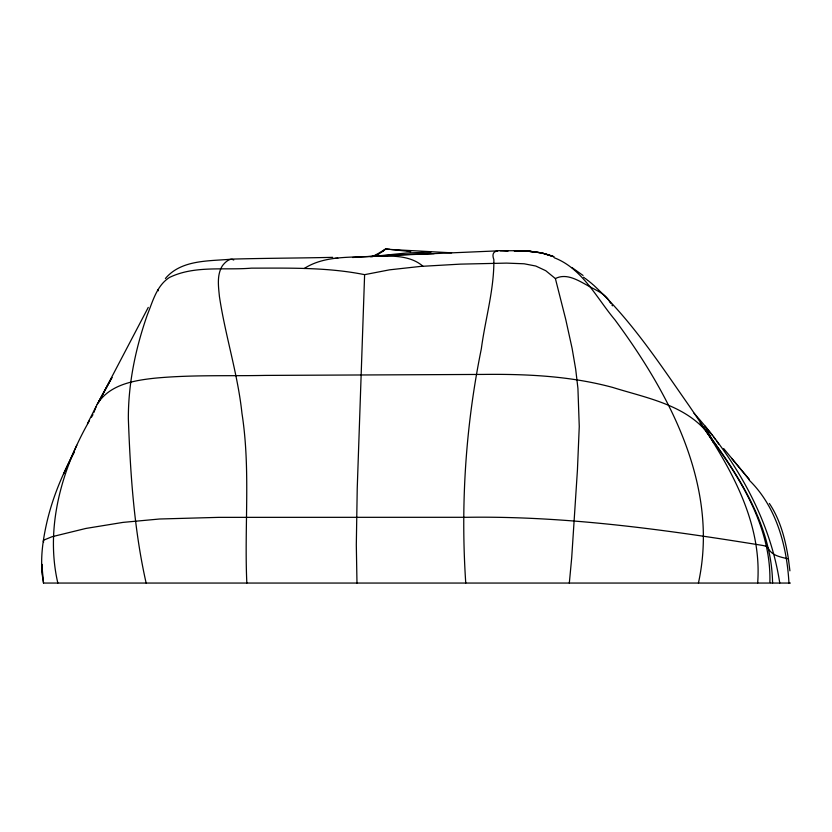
<?xml version="1.0" encoding="UTF-8"?>
<svg xmlns="http://www.w3.org/2000/svg" width="832" height="832" viewBox="0 0 832 832"><rect width="100%" height="100%" fill="white"/><g stroke="black" fill="none" stroke-linecap="round" stroke-linejoin="round"><path stroke-width="1.25" d="M772.574 583.055C771.638 522.153 734.968 469.903 700.066 422.843M569.327 583.055L571.698 557.814L577.439 469.945L579.259 426.525L577.928 388.398L575.692 369.294L572.104 348.369L565.75 319.467L555.391 278.574L545.73 270.691L535.777 266.032L524.129 263.786L506.574 263.11L460.387 264.129L420.628 266.406L389.553 269.828L364.614 274.664L357.23 488.478L356.314 544.887L356.98 583.055M757.671 583.055C762.601 516.89 724.859 458.058 689.094 405.714C659.589 363.574 630.999 319.727 592.998 284.606M698.433 583.055C719.347 487.115 670.374 394.857 614.973 319.883C596.648 298.085 582.431 268.601 554.372 257.806M93.787 412.63L96.543 405.6L111.977 377.489L97.167 404.456M63.648 473.845L76.794 445.276M74.235 452.369C61.963 474.926 52.104 498.888 46.488 523.994L46.207 525.283C42.64 541.694 40.383 558.594 42.442 575.38L41.808 564.262L43.514 583.055L769.86 583.055C771.649 525.845 738.577 475.717 706.066 431.465M87.474 423.582L95.971 406.765M148.262 307.403L98.571 402.178C111.124 384.27 134.347 380.411 154.669 378.196C191.35 374.681 228.28 376.168 265.065 375.409L483.423 374.421C526.812 373.932 570.669 376.043 612.747 387.442C646.1 397.914 685.807 404.768 708.458 433.992M89.492 420.597C61.755 468.926 44.949 527.613 57.834 583.055M91.468 417.196L92.976 414.658M364.614 274.664C327.413 267.155 289.172 268.143 251.41 268.143C224.307 270.431 194.605 265.169 169.395 277.493C156.603 285.719 152.734 301.506 147.368 314.746C135.626 348.15 128.211 383.334 128.357 418.86C130.364 473.782 133.994 529.329 146.141 583.055M165.402 278.512C181.574 259.251 209.654 261.258 232.346 259.095C265.803 258.18 299.291 258.128 332.758 257.348M371.54 256.641L377.27 254.998L383.063 251.118M383.334 250.879L385.736 248.945L378.643 253.24M385.642 249.059L389.979 249.361M385.102 249.506L385.778 248.945L406.838 251.17M384.55 249.954L382.564 251.524M304.21 268.518C324.574 255.372 350.386 257.733 373.516 256.225C390.052 255.965 409.552 254.613 422.926 266.219M555.391 278.574C567.174 272.397 579.883 281.528 590.117 286.853C597.022 290.784 605.218 293.883 609.346 301.194M378.144 253.521L377.094 254.103M376.553 254.394L372.414 256.599M370.219 256.714L406.078 253.042L431.028 252.065M507.957 251.17C500.989 250.546 489.715 248.654 493.865 259.657C494.198 289.765 485.222 319.197 481.333 348.826C465.608 425.849 460.502 504.639 465.754 583.055M434.158 253.656L400.618 254.675L352.518 257.494M373.516 256.225L497.609 250.869M334.797 258.336L337.823 258.211M500.344 250.806C518.253 250.723 536.9 249.839 553.842 256.724L541.674 252.886L527.228 251.129L541.674 252.886L553.842 256.724M770.526 583.055L790.379 583.055M451.61 252.824L391.539 249.517M407.295 251.233L410.779 251.69M789.911 570.835L788.424 558.969C781.581 557.18 773.334 556.109 769.049 549.754C767.894 546.395 765.742 546.042 762.299 545.386C664.674 529.589 566.103 515.84 466.97 517.296L218.733 517.358L159.588 519.002L123.042 522.382L85.935 528.434L52.042 536.723L44.533 539.791L43.264 541.008L43.649 542.121M571.896 267.53L583.034 275.444M583.544 277.222L584.802 278.117M585.426 278.574L587.309 279.989M587.943 280.467L592.363 284.055M749.226 480.178C776.474 506.792 786.895 546 788.954 583.055M694.054 413.286C736.507 460.782 770.141 519.459 779.75 583.055M723.653 448.552L749.351 479.627L731.702 458.432M712.702 435.635L704.922 425.974L713.388 442.229L713.118 441.657M713.627 436.925L715.582 439.639M708.625 434.221L712.629 440.721M718.702 444.028L716.602 441.074M701.844 425.474L704.673 429.478M612.477 305.802L611.915 304.99M609.762 301.798L610.189 302.442M610.303 302.609L610.771 303.295M769.361 503.464C780.406 519.969 785.377 539.573 788.424 558.969M712.795 441.033L713.097 441.615M158.028 289.64L158.35 290.794M42.401 575.817L43.534 583.055M233.74 260.021C230.079 257.223 224.588 262.756 222.373 265.803C216.705 274.924 218.431 286.343 219.419 296.473C225.285 335.733 237.765 373.745 241.956 413.317C250.744 469.602 244.234 526.51 246.834 583.055M518.95 250.869L514.03 250.692L531.471 251.462L518.95 250.869"/></g></svg>
